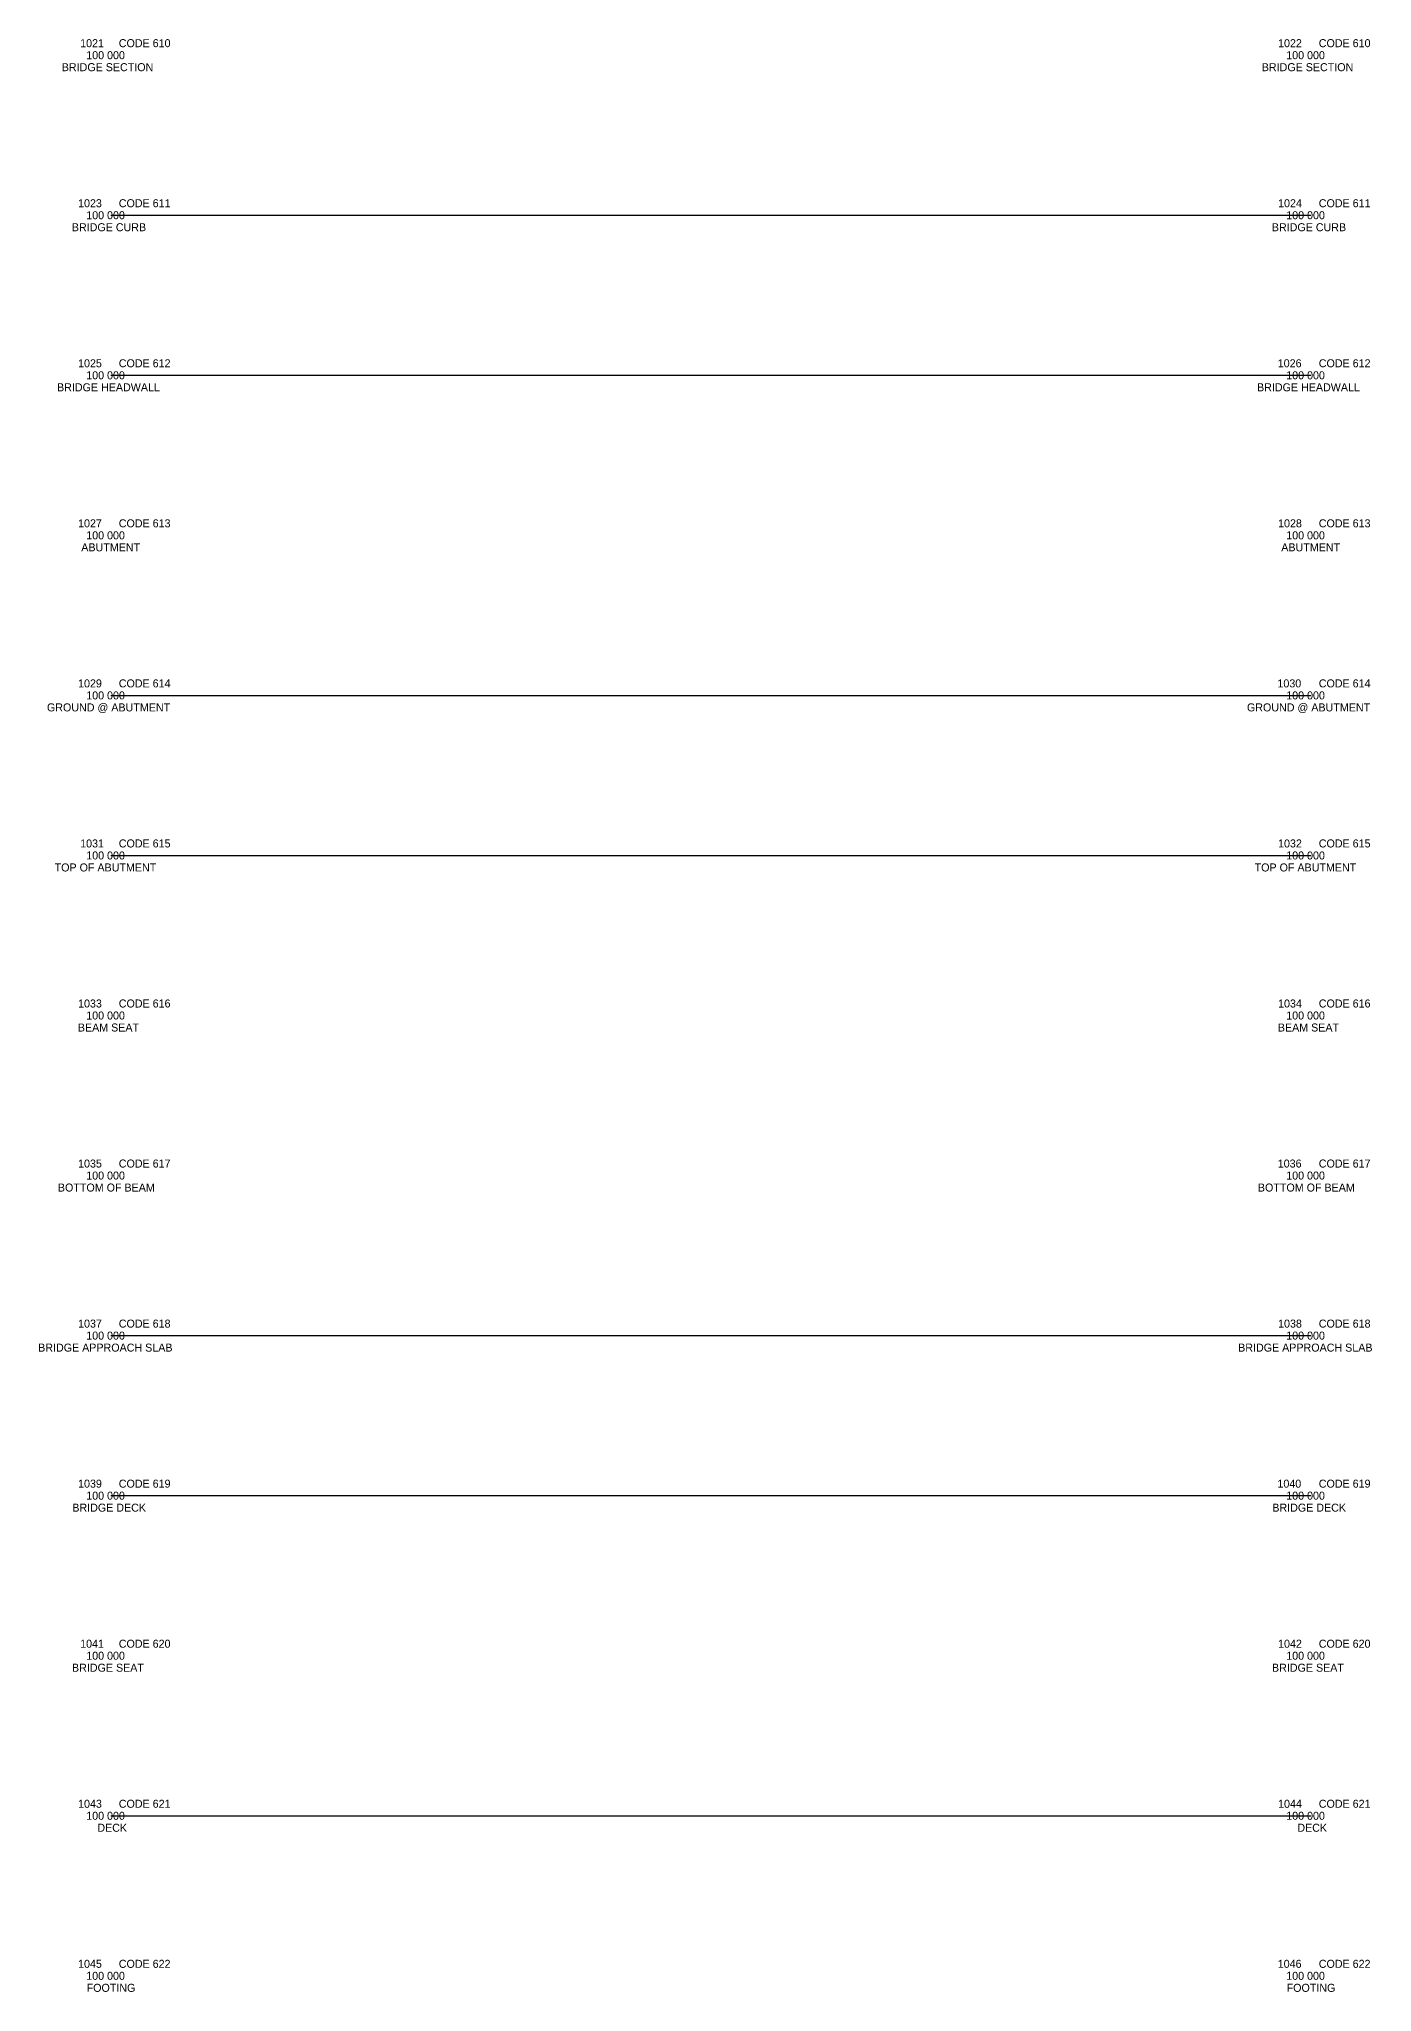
# Model space of a CAD drawing. Extents: x -12 to 6123, y -3 to 1005.
# Drawn here: x 3491 to 3657.6, y 758 to 1002 of the extents above; entities that cross this region are included whole.
import ezdxf

# ---------------------------------------------------------------- set-up
doc = ezdxf.new("R2010")
doc.units = 0
for name, color, linetype in [('Topo_Bridge Piers', 7, 'Continuous'), ('Topo_Bridge Structures', 7, 'Continuous'), ('Topo_EOP', 7, 'Continuous'), ('Topo_Field Comments', 7, 'Continuous'), ('Topo_Point Descriptions', 7, 'Continuous'), ('Topo_Point Elevations', 7, 'Continuous'), ('Topo_Point Numbers', 7, 'Continuous')]:
    doc.layers.add(name, color=color, linetype=linetype)

msp = doc.modelspace()

# ---------------------------------------------------------------- linework, layer by layer
at = {"layer": 'Topo_Bridge Piers'}
for p, q in [((3500, 760), (3500, 760)), ((3650, 760), (3650, 760))]:
    msp.add_line(p, q, dxfattribs=at)
at = {"layer": 'Topo_Bridge Structures'}
for p, q in [((3500, 1000), (3500, 1000)), ((3650, 1000), (3650, 1000)), ((3500, 980), (3500, 980)), ((3500, 980), (3650, 980)), ((3650, 980), (3650, 980)), ((3500, 960), (3500, 960)), ((3500, 960), (3650, 960)), ((3650, 960), (3650, 960)), ((3500, 940), (3500, 940)), ((3650, 940), (3650, 940)), ((3500, 920), (3500, 920)), ((3500, 920), (3650, 920)), ((3650, 920), (3650, 920)), ((3500, 900), (3500, 900)), ((3500, 900), (3650, 900)), ((3650, 900), (3650, 900)), ((3500, 880), (3500, 880)), ((3650, 880), (3650, 880)), ((3500, 860), (3500, 860)), ((3650, 860), (3650, 860)), ((3500, 800), (3500, 800)), ((3650, 800), (3650, 800)), ((3500, 780), (3500, 780)), ((3500, 780), (3650, 780)), ((3650, 780), (3650, 780))]:
    msp.add_line(p, q, dxfattribs=at)
at = {"layer": 'Topo_EOP'}
for p, q in [((3500, 840), (3500, 840)), ((3500, 840), (3650, 840)), ((3650, 840), (3650, 840)), ((3500, 820), (3500, 820)), ((3500, 820), (3650, 820)), ((3650, 820), (3650, 820))]:
    msp.add_line(p, q, dxfattribs=at)

# ---------------------------------------------------------------- texts
at = {"layer": 'Topo_Field Comments'}
for s, p in [('CODE 610', (3501, 1001)), ('CODE 610', (3651, 1001)), ('CODE 611', (3501, 981)), ('CODE 611', (3651, 981)), ('CODE 612', (3501, 961)), ('CODE 612', (3651, 961)), ('CODE 613', (3501, 941)), ('CODE 613', (3651, 941)), ('CODE 614', (3501, 921)), ('CODE 614', (3651, 921)), ('CODE 615', (3501, 901)), ('CODE 615', (3651, 901)), ('CODE 616', (3501, 881)), ('CODE 616', (3651, 881)), ('CODE 617', (3501, 861)), ('CODE 617', (3651, 861)), ('CODE 618', (3501, 841)), ('CODE 618', (3651, 841)), ('CODE 619', (3501, 821)), ('CODE 619', (3651, 821)), ('CODE 620', (3501, 801)), ('CODE 620', (3651, 801)), ('CODE 621', (3501, 781)), ('CODE 621', (3651, 781)), ('CODE 622', (3501, 761)), ('CODE 622', (3651, 761))]:
    msp.add_text(s, height=1, dxfattribs=at).set_placement(p)
at = {"layer": 'Topo_Point Descriptions'}
for s, p in [('BRIDGE SECTION', (3493.87, 998)), ('BRIDGE SECTION', (3643.87, 998)), ('BRIDGE CURB', (3495.13, 978)), ('BRIDGE CURB', (3645.13, 978)), ('BRIDGE HEADWALL', (3493.28, 958)), ('BRIDGE HEADWALL', (3643.28, 958)), ('ABUTMENT', (3496.31, 938)), ('ABUTMENT', (3646.31, 938)), ('GROUND @ ABUTMENT', (3492.02, 918)), ('GROUND @ ABUTMENT', (3642.02, 918)), ('TOP OF ABUTMENT', (3492.98, 898)), ('TOP OF ABUTMENT', (3642.98, 898)), ('BEAM SEAT', (3495.88, 878)), ('BEAM SEAT', (3645.88, 878)), ('BOTTOM OF BEAM', (3493.39, 858)), ('BOTTOM OF BEAM', (3643.39, 858)), ('BRIDGE APPROACH SLAB', (3490.92, 838)), ('BRIDGE APPROACH SLAB', (3640.92, 838)), ('BRIDGE DECK', (3495.19, 818)), ('BRIDGE DECK', (3645.19, 818)), ('BRIDGE SEAT', (3495.15, 798)), ('BRIDGE SEAT', (3645.15, 798)), ('DECK', (3498.32, 778)), ('DECK', (3648.32, 778)), ('FOOTING', (3496.98, 758)), ('FOOTING', (3646.98, 758))]:
    msp.add_text(s, height=1, dxfattribs=at).set_placement(p)
at = {"layer": 'Topo_Point Elevations'}
for p in [(3496.93, 999.5), (3646.93, 999.5), (3496.93, 979.5), (3646.93, 979.5), (3496.93, 959.5), (3646.93, 959.5), (3496.93, 939.5), (3646.93, 939.5), (3496.93, 919.5), (3646.93, 919.5), (3496.93, 899.5), (3646.93, 899.5), (3496.93, 879.5), (3646.93, 879.5), (3496.93, 859.5), (3646.93, 859.5), (3496.93, 839.5), (3646.93, 839.5), (3496.93, 819.5), (3646.93, 819.5), (3496.93, 799.5), (3646.93, 799.5), (3496.93, 779.5), (3646.93, 779.5), (3496.93, 759.5), (3646.93, 759.5)]:
    msp.add_text('100 000', height=1, dxfattribs=at).set_placement(p)
at = {"layer": 'Topo_Point Numbers'}
for s, p in [('1021', (3496.17, 1001)), ('1022', (3645.91, 1001)), ('1023', (3495.91, 981)), ('1024', (3645.91, 981)), ('1025', (3495.91, 961)), ('1026', (3645.87, 961)), ('1027', (3495.91, 941)), ('1028', (3645.91, 941)), ('1029', (3495.91, 921)), ('1030', (3645.83, 921)), ('1031', (3496.17, 901)), ('1032', (3645.91, 901)), ('1033', (3495.91, 881)), ('1034', (3645.91, 881)), ('1035', (3495.91, 861)), ('1036', (3645.87, 861)), ('1037', (3495.91, 841)), ('1038', (3645.91, 841)), ('1039', (3495.91, 821)), ('1040', (3645.83, 821)), ('1041', (3496.17, 801)), ('1042', (3645.91, 801)), ('1043', (3495.91, 781)), ('1044', (3645.91, 781)), ('1045', (3495.91, 761)), ('1046', (3645.87, 761))]:
    msp.add_text(s, height=1, dxfattribs=at).set_placement(p)

doc.saveas('drawing.dxf')
